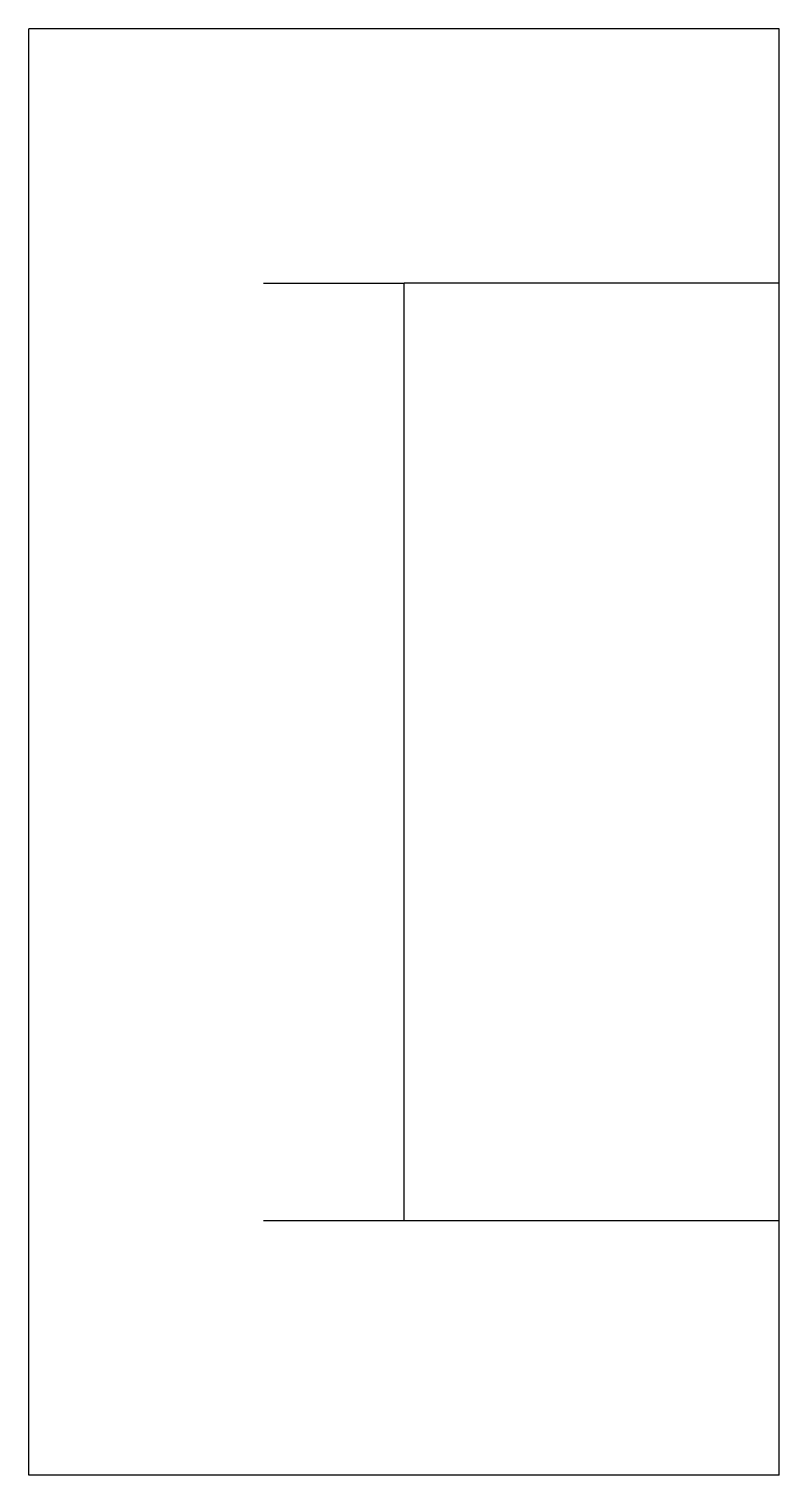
# Model space of a CAD drawing. Header units: metres. Extents: x -8 to 8, y -15.4 to 15.4.
import ezdxf

# ---------------------------------------------------------------- set-up
doc = ezdxf.new("R2010")
doc.units = ezdxf.units.M

msp = doc.modelspace()

# ---------------------------------------------------------------- linework, layer by layer
for points in [[(-8, -15.421), (-8, -14.963), (-8, -14.504), (-8, -14.046), (-8, -13.557), (-8, -13.028), (-8, -12.498), (-8, -11.969), (-8, -11.388), (-8, -10.798), (-8, -10.208), (-8, -9.604), (-8, -8.964), (-8, -8.324), (-8, -7.684), (-8, -7.016), (-8, -6.338), (-8, -5.66), (-8, -4.978), (-8, -4.273), (-8, -3.569), (-8, -2.864), (-8, -2.152), (-8, -1.435), (-8, -0.717), (-8, 0), (-8, 0.717), (-8, 1.435), (-8, 2.152), (-8, 2.864), (-8, 3.569), (-8, 4.273), (-8, 4.978), (-8, 5.66), (-8, 6.338), (-8, 7.016), (-8, 7.684), (-8, 8.324), (-8, 8.964), (-8, 9.604), (-8, 10.208), (-8, 10.798), (-8, 11.388), (-8, 11.969), (-8, 12.498), (-8, 13.028), (-8, 13.557), (-8, 14.046), (-8, 14.504), (-8, 14.963), (-8, 15.421)], [(8, 10), (8, 10.126), (8, 10.252), (8, 10.377), (8, 10.502), (8, 10.626), (8, 10.749), (8, 10.872), (8, 10.994), (8, 11.115), (8, 11.236), (8, 11.356), (8, 11.475), (8, 11.594), (8, 11.712), (8, 11.829), (8, 11.945), (8, 12.061), (8, 12.176), (8, 12.29), (8, 12.403), (8, 12.516), (8, 12.628), (8, 12.739), (8, 12.849), (8, 12.96), (8, 13.067), (8, 13.175), (8, 13.283), (8, 13.389), (8, 13.494), (8, 13.599), (8, 13.703), (8, 13.805), (8, 13.907), (8, 14.009), (8, 14.11), (8, 14.208), (8, 14.307), (8, 14.406), (8, 14.502), (8, 14.597), (8, 14.693), (8, 14.788), (8, 14.88), (8, 14.972), (8, 15.064), (8, 15.155), (8, 15.244), (8, 15.332), (8, 15.421)], [(8, 15.421), (7.68, 15.421), (7.36, 15.421), (7.04, 15.421), (6.72, 15.421), (6.4, 15.421), (6.08, 15.421), (5.76, 15.421), (5.44, 15.421), (5.12, 15.421), (4.8, 15.421), (4.48, 15.421), (4.16, 15.421), (3.84, 15.421), (3.52, 15.421), (3.2, 15.421), (2.88, 15.421), (2.56, 15.421), (2.24, 15.421), (1.92, 15.421), (1.6, 15.421), (1.28, 15.421), (0.96, 15.421), (0.64, 15.421), (0.32, 15.421), (0, 15.421), (-0.32, 15.421), (-0.64, 15.421), (-0.96, 15.421), (-1.28, 15.421), (-1.6, 15.421), (-1.92, 15.421), (-2.24, 15.421), (-2.56, 15.421), (-2.88, 15.421), (-3.2, 15.421), (-3.52, 15.421), (-3.84, 15.421), (-4.16, 15.421), (-4.48, 15.421), (-4.8, 15.421), (-5.12, 15.421), (-5.44, 15.421), (-5.76, 15.421), (-6.08, 15.421), (-6.4, 15.421), (-6.72, 15.421), (-7.04, 15.421), (-7.36, 15.421), (-7.68, 15.421), (-8, 15.421)], [(-3, 10), (-2.94, 10), (-2.88, 10), (-2.82, 10), (-2.76, 10), (-2.7, 10), (-2.64, 10), (-2.58, 10), (-2.52, 10), (-2.46, 10), (-2.4, 10), (-2.34, 10), (-2.28, 10), (-2.22, 10), (-2.16, 10), (-2.1, 10), (-2.04, 10), (-1.98, 10), (-1.92, 10), (-1.86, 10), (-1.8, 10), (-1.74, 10), (-1.68, 10), (-1.62, 10), (-1.56, 10), (-1.5, 10), (-1.44, 10), (-1.38, 10), (-1.32, 10), (-1.26, 10), (-1.2, 10), (-1.14, 10), (-1.08, 10), (-1.02, 10), (-0.96, 10), (-0.9, 10), (-0.84, 10), (-0.78, 10), (-0.72, 10), (-0.66, 10), (-0.6, 10), (-0.54, 10), (-0.48, 10), (-0.42, 10), (-0.36, 10), (-0.3, 10), (-0.24, 10), (-0.18, 10), (-0.12, 10), (-0.06, 10), (0, 10)], [(-3, 10), (-2.903, 10), (-2.804, 10), (-2.704, 10), (-2.602, 10), (-2.501, 10), (-2.399, 10), (-2.299, 10), (-2.201, 10), (-2.104, 10), (-2.011, 10), (-1.922, 10), (-1.835, 10), (-1.748, 10), (-1.66, 10), (-1.574, 10), (-1.488, 10), (-1.403, 10), (-1.32, 10), (-1.24, 10), (-1.162, 10), (-1.087, 10), (-1.016, 10), (-0.949, 10), (-0.885, 10), (-0.822, 10), (-0.76, 10), (-0.7, 10), (-0.641, 10), (-0.585, 10), (-0.53, 10), (-0.478, 10), (-0.428, 10), (-0.381, 10), (-0.338, 10), (-0.297, 10), (-0.26, 10), (-0.226, 10), (-0.195, 10), (-0.165, 10), (-0.138, 10), (-0.113, 10), (-0.09, 10), (-0.069, 10), (-0.052, 10), (-0.036, 10), (-0.023, 10), (-0.013, 10), (-0.006, 10), (-0.001, 10), (0, 10)], [(8, 10), (7.84, 10), (7.68, 10), (7.52, 10), (7.36, 10), (7.2, 10), (7.04, 10), (6.88, 10), (6.72, 10), (6.56, 10), (6.4, 10), (6.24, 10), (6.08, 10), (5.92, 10), (5.76, 10), (5.6, 10), (5.44, 10), (5.28, 10), (5.12, 10), (4.96, 10), (4.8, 10), (4.64, 10), (4.48, 10), (4.32, 10), (4.16, 10), (4, 10), (3.84, 10), (3.68, 10), (3.52, 10), (3.36, 10), (3.2, 10), (3.04, 10), (2.88, 10), (2.72, 10), (2.56, 10), (2.4, 10), (2.24, 10), (2.08, 10), (1.92, 10), (1.76, 10), (1.6, 10), (1.44, 10), (1.28, 10), (1.12, 10), (0.96, 10), (0.8, 10), (0.64, 10), (0.48, 10), (0.32, 10), (0.16, 10), (0, 10)], [(0, -10), (0, -9.6), (0, -9.2), (0, -8.8), (0, -8.4), (0, -8), (0, -7.6), (0, -7.2), (0, -6.8), (0, -6.4), (0, -6), (0, -5.6), (0, -5.2), (0, -4.8), (0, -4.4), (0, -4), (0, -3.6), (0, -3.2), (0, -2.8), (0, -2.4), (0, -2), (0, -1.6), (0, -1.2), (0, -0.8), (0, -0.4), (0, 0), (0, 0.4), (0, 0.8), (0, 1.2), (0, 1.6), (0, 2), (0, 2.4), (0, 2.8), (0, 3.2), (0, 3.6), (0, 4), (0, 4.4), (0, 4.8), (0, 5.2), (0, 5.6), (0, 6), (0, 6.4), (0, 6.8), (0, 7.2), (0, 7.6), (0, 8), (0, 8.4), (0, 8.8), (0, 9.2), (0, 9.6), (0, 10)], [(8, -10), (8, -9.6), (8, -9.2), (8, -8.8), (8, -8.4), (8, -8), (8, -7.6), (8, -7.2), (8, -6.8), (8, -6.4), (8, -6), (8, -5.6), (8, -5.2), (8, -4.8), (8, -4.4), (8, -4), (8, -3.6), (8, -3.2), (8, -2.8), (8, -2.4), (8, -2), (8, -1.6), (8, -1.2), (8, -0.8), (8, -0.4), (8, 0), (8, 0.4), (8, 0.8), (8, 1.2), (8, 1.6), (8, 2), (8, 2.4), (8, 2.8), (8, 3.2), (8, 3.6), (8, 4), (8, 4.4), (8, 4.8), (8, 5.2), (8, 5.6), (8, 6), (8, 6.4), (8, 6.8), (8, 7.2), (8, 7.6), (8, 8), (8, 8.4), (8, 8.8), (8, 9.2), (8, 9.6), (8, 10)], [(0, -10), (-0.06, -10), (-0.12, -10), (-0.18, -10), (-0.24, -10), (-0.3, -10), (-0.36, -10), (-0.42, -10), (-0.48, -10), (-0.54, -10), (-0.6, -10), (-0.66, -10), (-0.72, -10), (-0.78, -10), (-0.84, -10), (-0.9, -10), (-0.96, -10), (-1.02, -10), (-1.08, -10), (-1.14, -10), (-1.2, -10), (-1.26, -10), (-1.32, -10), (-1.38, -10), (-1.44, -10), (-1.5, -10), (-1.56, -10), (-1.62, -10), (-1.68, -10), (-1.74, -10), (-1.8, -10), (-1.86, -10), (-1.92, -10), (-1.98, -10), (-2.04, -10), (-2.1, -10), (-2.16, -10), (-2.22, -10), (-2.28, -10), (-2.34, -10), (-2.4, -10), (-2.46, -10), (-2.52, -10), (-2.58, -10), (-2.64, -10), (-2.7, -10), (-2.76, -10), (-2.82, -10), (-2.88, -10), (-2.94, -10), (-3, -10)], [(0, -10), (-0.001, -10), (-0.006, -10), (-0.013, -10), (-0.023, -10), (-0.036, -10), (-0.052, -10), (-0.069, -10), (-0.09, -10), (-0.113, -10), (-0.138, -10), (-0.165, -10), (-0.195, -10), (-0.226, -10), (-0.26, -10), (-0.297, -10), (-0.338, -10), (-0.381, -10), (-0.428, -10), (-0.478, -10), (-0.53, -10), (-0.585, -10), (-0.641, -10), (-0.7, -10), (-0.76, -10), (-0.822, -10), (-0.885, -10), (-0.949, -10), (-1.016, -10), (-1.087, -10), (-1.162, -10), (-1.24, -10), (-1.32, -10), (-1.403, -10), (-1.488, -10), (-1.574, -10), (-1.66, -10), (-1.748, -10), (-1.835, -10), (-1.922, -10), (-2.011, -10), (-2.104, -10), (-2.201, -10), (-2.299, -10), (-2.399, -10), (-2.501, -10), (-2.602, -10), (-2.704, -10), (-2.804, -10), (-2.903, -10), (-3, -10)], [(8, -10), (7.84, -10), (7.68, -10), (7.52, -10), (7.36, -10), (7.2, -10), (7.04, -10), (6.88, -10), (6.72, -10), (6.56, -10), (6.4, -10), (6.24, -10), (6.08, -10), (5.92, -10), (5.76, -10), (5.6, -10), (5.44, -10), (5.28, -10), (5.12, -10), (4.96, -10), (4.8, -10), (4.64, -10), (4.48, -10), (4.32, -10), (4.16, -10), (4, -10), (3.84, -10), (3.68, -10), (3.52, -10), (3.36, -10), (3.2, -10), (3.04, -10), (2.88, -10), (2.72, -10), (2.56, -10), (2.4, -10), (2.24, -10), (2.08, -10), (1.92, -10), (1.76, -10), (1.6, -10), (1.44, -10), (1.28, -10), (1.12, -10), (0.96, -10), (0.8, -10), (0.64, -10), (0.48, -10), (0.32, -10), (0.16, -10), (0, -10)], [(8, -15.421), (8, -15.332), (8, -15.244), (8, -15.155), (8, -15.064), (8, -14.972), (8, -14.88), (8, -14.788), (8, -14.693), (8, -14.597), (8, -14.502), (8, -14.406), (8, -14.307), (8, -14.208), (8, -14.11), (8, -14.009), (8, -13.907), (8, -13.805), (8, -13.703), (8, -13.599), (8, -13.494), (8, -13.389), (8, -13.283), (8, -13.175), (8, -13.067), (8, -12.96), (8, -12.849), (8, -12.739), (8, -12.628), (8, -12.516), (8, -12.403), (8, -12.29), (8, -12.176), (8, -12.061), (8, -11.945), (8, -11.829), (8, -11.712), (8, -11.594), (8, -11.475), (8, -11.356), (8, -11.236), (8, -11.115), (8, -10.994), (8, -10.872), (8, -10.749), (8, -10.626), (8, -10.502), (8, -10.377), (8, -10.252), (8, -10.126), (8, -10)], [(8, -15.421), (7.68, -15.421), (7.36, -15.421), (7.04, -15.421), (6.72, -15.421), (6.4, -15.421), (6.08, -15.421), (5.76, -15.421), (5.44, -15.421), (5.12, -15.421), (4.8, -15.421), (4.48, -15.421), (4.16, -15.421), (3.84, -15.421), (3.52, -15.421), (3.2, -15.421), (2.88, -15.421), (2.56, -15.421), (2.24, -15.421), (1.92, -15.421), (1.6, -15.421), (1.28, -15.421), (0.96, -15.421), (0.64, -15.421), (0.32, -15.421), (0, -15.421), (-0.32, -15.421), (-0.64, -15.421), (-0.96, -15.421), (-1.28, -15.421), (-1.6, -15.421), (-1.92, -15.421), (-2.24, -15.421), (-2.56, -15.421), (-2.88, -15.421), (-3.2, -15.421), (-3.52, -15.421), (-3.84, -15.421), (-4.16, -15.421), (-4.48, -15.421), (-4.8, -15.421), (-5.12, -15.421), (-5.44, -15.421), (-5.76, -15.421), (-6.08, -15.421), (-6.4, -15.421), (-6.72, -15.421), (-7.04, -15.421), (-7.36, -15.421), (-7.68, -15.421), (-8, -15.421)]]:
    msp.add_lwpolyline(points)

doc.saveas('drawing.dxf')
